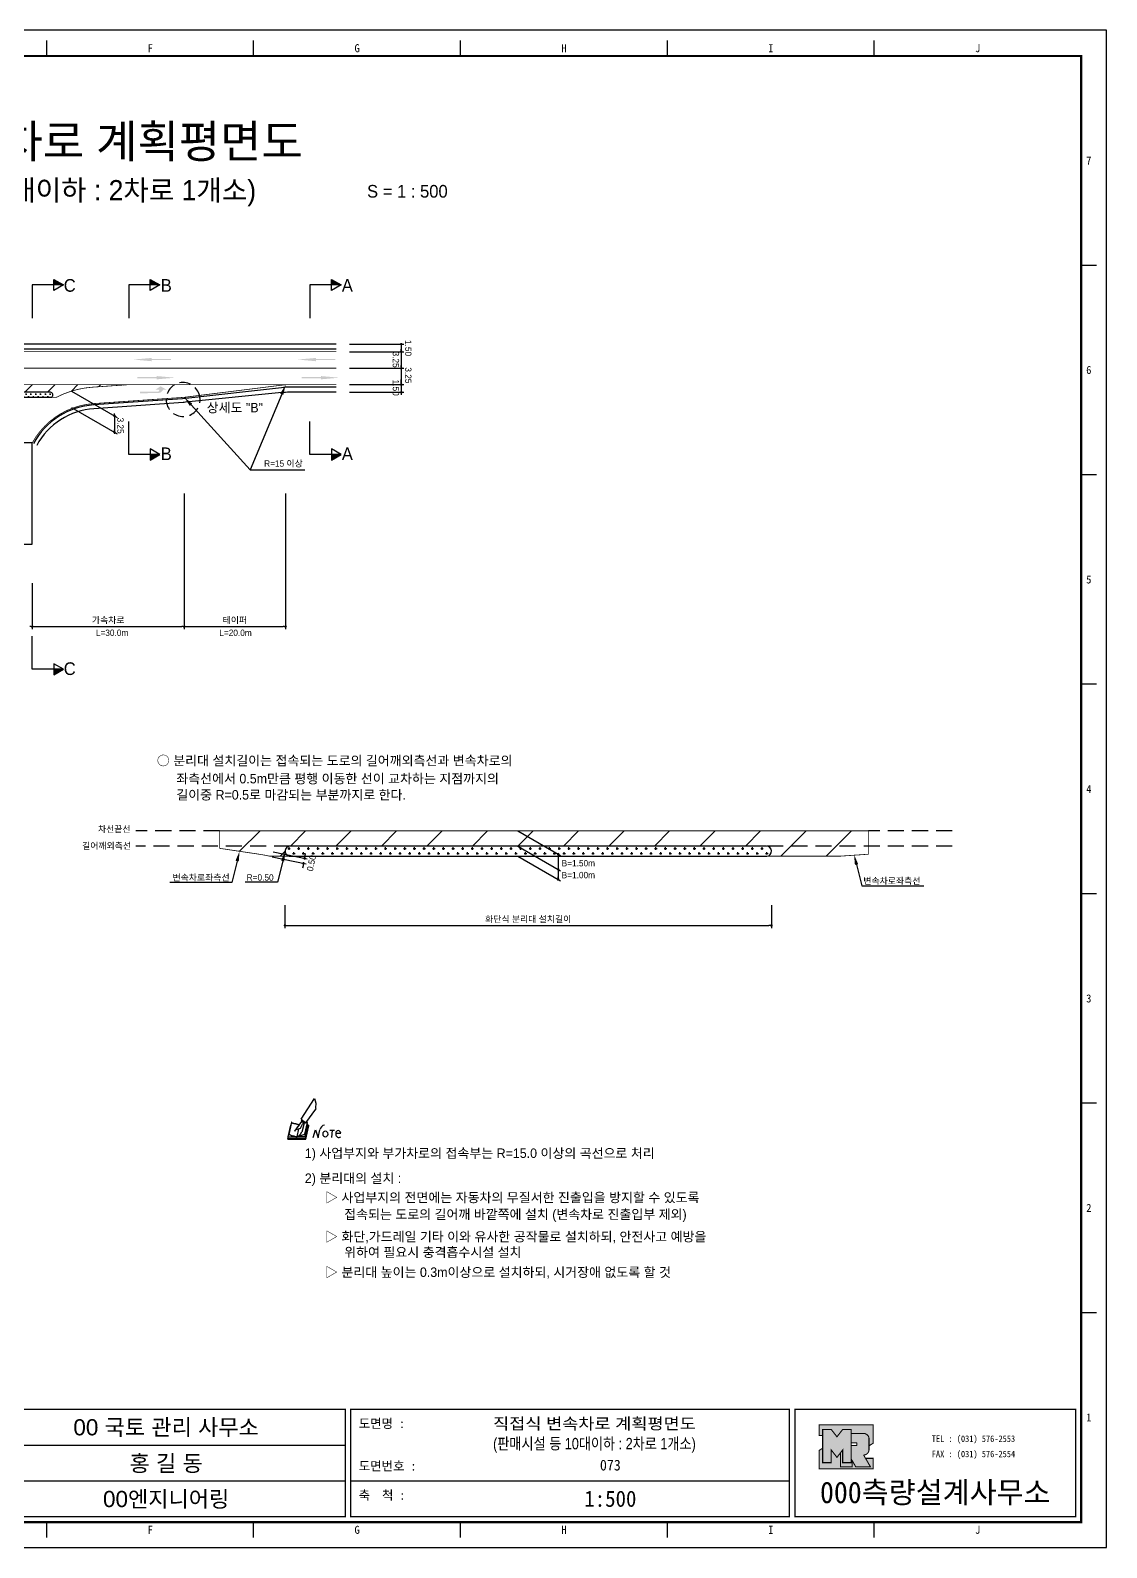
# Model space of a CAD drawing. Header units: millimetres. Extents: x 456 to 879, y -1 to 298.
# Drawn here: x 667 to 879.4, y -1.4 to 297.9 of the extents above; entities that cross this region are included whole.
import ezdxf
from ezdxf.enums import TextEntityAlignment as Align

# ---------------------------------------------------------------- set-up
doc = ezdxf.new("R2010")
doc.units = ezdxf.units.MM
doc.linetypes.add('HIDDEN', pattern=[9.525, 6.35, -3.175])
for name, color, linetype in [('CC-GSTR-0004', 4, 'Continuous'), ('CM-LANE-0030', 30, 'Continuous'), ('CZ-DIMT-0002', 7, 'Continuous'), ('CZ-LIN1-0007', 7, 'Continuous'), ('CZ-LIN2-0003', 3, 'Continuous'), ('CZ-LINE-0001', 7, 'Continuous'), ('CZ-TEXT-BOX0', 7, 'Continuous'), ('TITLE', 7, 'Continuous')]:
    doc.layers.add(name, color=color, linetype=linetype)
doc.styles.add('견고딕', font='arial.ttf')
doc.styles.add('돋움', font='')
doc.styles.add('돋음체', font='')
doc.styles.get('돋움').set_extended_font_data('Dotum')
doc.styles.get('돋음체').set_extended_font_data('DotumChe')

# ---------------------------------------------------------------- blocks, each defined once
blk = doc.blocks.new('note')
for p, q in [((0.85, 3.5), (3.53, 7.57)), ((3.53, 7.57), (3.8, 6.64)), ((3.8, 6.64), (3.69, 5.72)), ((1, 3.1), (0.75, 2.77)), ((0.85, 3.5), (1.8, 2.79)), ((1, 3.4), (0.85, 3.21)), ((0.85, 3.21), (1.52, 2.71)), ((1.8, 2.79), (3.74, 5.46)), ((3.69, 5.72), (3.74, 5.46)), ((-1.24, 2.36), (-1.77, 0)), ((-1.77, 0), (1.77, 0)), ((-1.77, 0), (-1.77, -0.3)), ((-1.53, 0.52), (-1.55, 0.54)), ((-1.01, 2.9), (-1.53, 0.52)), ((-1.48, 0.48), (-1.53, 0.52)), ((-1.43, 0.44), (-1.48, 0.48)), ((-1.38, 0.41), (-1.43, 0.44)), ((-1.33, 0.4), (-1.38, 0.41)), ((-1.27, 0.37), (-1.33, 0.4)), ((-1.22, 0.35), (-1.27, 0.37)), ((-1.13, 2.36), (-1.24, 2.36)), ((-1.17, 0.33), (-1.22, 0.35)), ((-1.12, 0.32), (-1.17, 0.33)), ((-1.02, 0.25), (-1.12, 0.32)), ((-0.97, 0.22), (-1.02, 0.25)), ((-1, 2.9), (-1.01, 2.9)), ((-0.98, 2.85), (-1, 2.9)), ((-0.95, 2.8), (-0.98, 2.85)), ((-0.93, 0.21), (-0.97, 0.22)), ((-0.9, 2.75), (-0.95, 2.8)), ((-0.88, 0.19), (-0.93, 0.21)), ((-0.85, 2.72), (-0.9, 2.75)), ((-0.8, 0.18), (-0.88, 0.19)), ((-0.79, 2.69), (-0.85, 2.72)), ((-0.75, 0.17), (-0.8, 0.18)), ((-0.74, 2.68), (-0.79, 2.69)), ((-0.7, 0.16), (-0.75, 0.17)), ((-0.69, 2.65), (-0.74, 2.68)), ((-0.64, 0.15), (-0.7, 0.16)), ((-0.64, 2.65), (-0.69, 2.65)), ((-0.59, 2.63), (-0.64, 2.65)), ((-0.58, 0.14), (-0.64, 0.15)), ((-0.54, 2.62), (-0.59, 2.63)), ((-0.53, 0.13), (-0.58, 0.14)), ((-0.48, 2.61), (-0.54, 2.62)), ((-0.48, 0.12), (-0.53, 0.13)), ((-0.43, 2.61), (-0.48, 2.61)), ((-0.43, 0.11), (-0.48, 0.12)), ((0.75, 2.77), (-0.46, 1.16)), ((0.37, 2.24), (-0.46, 1.16)), ((-0.46, 1.16), (-0.08, 1.47)), ((-0.38, 2.59), (-0.43, 2.61)), ((-0.38, 0.08), (-0.43, 0.11)), ((-0.33, 2.59), (-0.38, 2.59)), ((-0.29, 0.06), (-0.38, 0.08)), ((-0.27, 2.58), (-0.33, 2.59)), ((-0.23, 0.05), (-0.29, 0.06)), ((-0.22, 2.57), (-0.27, 2.58)), ((-0.16, 0.04), (-0.23, 0.05)), ((-0.17, 2.56), (-0.22, 2.57)), ((-0.12, 2.55), (-0.17, 2.56)), ((-0.11, 0.03), (-0.16, 0.04)), ((-0.07, 2.53), (-0.12, 2.55)), ((-0.04, 0.02), (-0.11, 0.03)), ((-0.08, 1.47), (0.72, 1.75)), ((-0.01, 2.51), (-0.07, 2.53)), ((-0.05, -0.3), (-0.05, 0)), ((0, 0), (-0.04, 0.02)), ((0.04, 2.5), (-0.01, 2.51)), ((0.37, 1.63), (0, 0)), ((0, 0), (1.6, 0.53)), ((0, 0), (1.65, 0.18)), ((0, 0.01), (0.06, 0.04)), ((0, -0.3), (0, 0)), ((0.09, 2.48), (0.04, 2.5)), ((0.05, -0.3), (0.05, 0)), ((0.06, 0.04), (0.11, 0.07)), ((0.14, 2.48), (0.09, 2.48)), ((0.11, 0.07), (0.16, 0.09)), ((0.2, 2.47), (0.14, 2.48)), ((0.16, 0.09), (0.21, 0.12)), ((0.26, 2.43), (0.18, 2.46)), ((0.21, 0.12), (0.27, 0.14)), ((0.34, 2.4), (0.26, 2.43)), ((0.27, 0.14), (0.36, 0.19)), ((0.45, 2.37), (0.34, 2.4)), ((0.36, 0.19), (0.41, 0.22)), ((0.41, 0.22), (0.46, 0.27)), ((0.46, 0.27), (0.51, 0.3)), ((0.51, 0.3), (0.56, 0.34)), ((0.56, 0.34), (0.6, 0.4)), ((0.6, 0.4), (0.64, 0.45)), ((0.64, 0.45), (0.67, 0.51)), ((0.67, 0.51), (0.74, 0.58)), ((0.72, 1.75), (1.16, 2.53)), ((0.74, 0.58), (0.79, 0.63)), ((0.79, 0.63), (0.83, 0.68)), ((0.83, 0.68), (0.86, 0.73)), ((0.86, 0.73), (0.89, 0.79)), ((0.89, 0.84), (0.92, 0.89)), ((0.89, 0.79), (0.89, 0.84)), ((0.92, 0.89), (0.96, 0.95)), ((0.96, 0.95), (1.01, 0.97)), ((1.47, 2.74), (1.01, 0.97)), ((1.16, 2.53), (1.37, 2.82)), ((2.13, 2.84), (1.44, 2.63)), ((1.52, 2.71), (1.66, 2.9)), ((1.6, 0.53), (2.13, 2.84)), ((1.65, 0.18), (2.19, 2.48)), ((1.77, 0), (2.3, 2.36)), ((1.77, -0.3), (2.3, 2.07)), ((1.77, -0.38), (2.3, 1.99)), ((1.77, -0.44), (2.3, 1.93)), ((1.77, 0), (1.77, -0.3)), ((2.19, 2.48), (2.04, 2.47)), ((2.3, 2.36), (2.16, 2.36)), ((2.3, 2.36), (2.3, 2.07)), ((3.21, -0.08), (3.68, 1.4)), ((3.68, 1.4), (4.26, -0.14)), ((4.26, -0.14), (4.56, 1.44)), ((6.55, 1.34), (7.46, 1.34)), ((7.01, 1.34), (6.87, -0.11)), ((7.71, 0.77), (7.71, 0.55)), ((7.71, 0.77), (8.67, 0.77)), ((-1.77, -0.3), (1.77, -0.3)), ((-1.77, -0.43), (-1.77, -0.3)), ((-1.77, -0.37), (1.77, -0.37)), ((-1.77, -0.43), (1.77, -0.43))]:
    blk.add_line(p, q)
for centre, major_axis, start_param, end_param in [((0.4, 2.31), (0.0702, 0.0702), 3.283946, 6.425539), ((5.68, 1.23), (-0.806, 0.806), -0.591174, 0.597824), ((5.66, 0.58), (-0.378, 0.378), 3.926991, 10.210176), ((8.3, 0.49), (0.422, 0.422), 2.265602, 4.634911), ((8.19, 0.77), (-0.342, 0.342), 3.926991, 7.068583)]:
    blk.add_ellipse(centre, major_axis=major_axis, ratio=1, start_param=start_param, end_param=end_param)
blk = doc.blocks.new('_Dot')
at = {"color": 0, "linetype": 'ByBlock', "lineweight": -2}
blk.add_line((-0.5, 0), (-1, 0), dxfattribs=at)
at = {"color": 0, "linetype": 'ByBlock', "const_width": 0.5}
blk.add_lwpolyline([(-0.25, 0, 1), (0.25, 0, 1)], format="xyb", close=True, dxfattribs=at)

msp = doc.modelspace()

# ---------------------------------------------------------------- hatches: boundary and pattern name
at = {"layer": 'CM-LANE-0030'}
h = msp.add_hatch(dxfattribs=at)
h.set_pattern_fill('ANSI31', color=256, style=0)
h.set_pattern_definition([(45, (534.6453, -335.8387), (-2.245064, 2.245064), [])])
h.paths.add_polyline_path([(671, 226.53, -0.768606), (671.25, 225.59, 0.001764), (671.13, 225.53), (672.17, 225.53, -0.102655), (679.31, 227.53), (686.47, 228.03), (627.49, 228.03, -0.092011), (633.66, 225.53), (634.56, 225.53, 0.002052), (634.43, 225.61, -0.737198), (634.72, 226.53)])
at = {"layer": 'CZ-LIN1-0007'}
for points in [[(691.01, 233.3), (691.01, 233.08), (694.83, 233.08), (694.83, 232.87), (691.01, 232.87), (691.01, 232.65), (687.36, 232.98)], [(723.41, 233.3), (723.41, 233.08), (727.23, 233.08), (727.23, 232.87), (723.41, 232.87), (723.41, 232.65), (719.76, 232.98)], [(691.99, 229.72), (691.99, 229.51), (688.17, 229.51), (688.17, 229.29), (691.99, 229.29), (691.99, 229.08), (695.64, 229.4)], [(692.24, 226.36, 0.267976), (693.27, 227.05), (693.9, 227.05), (692.73, 227.71), (691.78, 227.06), (692.48, 227.05, -0.504994), (692.17, 226.64), (688.7, 226.62), (688.7, 226.34)], [(724.39, 229.72), (724.39, 229.51), (720.56, 229.51), (720.56, 229.29), (724.39, 229.29), (724.39, 229.08), (728.04, 229.4)]]:
    msp.add_hatch(color=256, dxfattribs=at).paths.add_polyline_path(points)
at = {"layer": 'CZ-LIN2-0003'}
h = msp.add_hatch(dxfattribs=at)
h.set_pattern_fill('CROSS', color=256, scale=0.075, style=0)
h.set_pattern_definition([(0, (534.64526, -335.83874), (0.47625, 0.47625), [0.238125, -0.714375]), (90, (534.7643, -335.9578), (-0.47625, 0.47625), [0.238125, -0.714375])])
h.paths.add_polyline_path([(634.72, 226.53, 0.737198), (634.43, 225.61, -0.002052), (634.56, 225.53), (671.13, 225.53, -0.001764), (671.25, 225.59, 0.768606), (671, 226.53)])
h = msp.add_hatch(dxfattribs=at)
h.set_pattern_fill('CROSS', color=256, scale=0.15, style=0)
h.set_pattern_definition([(0, (385.4279, -321.6531), (0.9525, 0.9525), [0.47625, -1.42875]), (90, (385.666, -321.8912), (-0.9525, 0.9525), [0.47625, -1.42875])])
h.paths.add_polyline_path([(718.33, 136.99, 0.857281), (718.03, 135.04, -0.001024), (718.18, 134.99), (812.3, 134.99, 1), (812.3, 136.99)])
at = {"layer": 'CZ-LINE-0001'}
for points in [[(671.65, 248.79), (671.65, 247.7), (673.56, 247.7)], [(690.71, 248.79), (690.71, 247.7), (692.61, 247.7)], [(726.45, 248.79), (726.45, 247.7), (728.35, 247.7)], [(692.61, 214.25), (690.71, 214.25), (690.71, 213.16)], [(728.35, 214.25), (726.45, 214.25), (726.45, 213.16)], [(673.56, 171.86), (671.65, 171.86), (671.65, 170.76)]]:
    msp.add_hatch(color=256, dxfattribs=at).paths.add_polyline_path(points)
at = {"layer": 'TITLE', "ltscale": 150}
h = msp.add_hatch(color=8, dxfattribs=at)
edge = h.paths.add_edge_path()
edge.add_line((833.36, 22.79), (822.69, 22.79))
edge.add_line((822.69, 22.79), (822.69, 20.71))
edge.add_line((822.69, 20.71), (823.4, 20.71))
edge.add_line((823.4, 20.71), (823.4, 21.88))
edge.add_line((823.4, 21.88), (825.09, 21.88))
edge.add_line((825.09, 21.88), (826.22, 20.43))
edge.add_line((826.22, 20.43), (827.35, 21.88))
edge.add_line((827.35, 21.88), (829.04, 21.88))
edge.add_line((829.04, 21.88), (829.04, 21.09))
edge.add_line((829.04, 21.09), (831.48, 21.09))
edge.add_arc((831.48, 20.02), 1.07, 0, 90, ccw=False)
edge.add_line((832.55, 20.02), (832.55, 18.65))
edge.add_line((832.55, 18.65), (833.36, 19.16))
edge.add_line((833.36, 19.16), (833.36, 22.79))
h.paths.add_polyline_path([(826.91, 17.27), (826.22, 16.38), (825.09, 17.84), (825.09, 15.33), (823.4, 15.33), (823.4, 18.17), (822.69, 17.73), (822.69, 14.1), (833.36, 14.1), (833.36, 16.18), (831.86, 16.18), (832.82, 14.53), (829.92, 14.53), (829.22, 15.74), (829.22, 14.53), (826.91, 14.53)])
msp.add_hatch(color=5, dxfattribs=at).paths.add_polyline_path([(829.04, 21.88), (827.35, 21.88), (826.22, 20.43), (825.09, 21.88), (823.4, 21.88), (823.4, 15.33), (825.09, 15.33), (825.09, 17.84), (826.22, 16.38), (827.35, 17.84), (827.35, 15.33), (829.04, 15.33)])
h = msp.add_hatch(color=161, dxfattribs=at)
edge = h.paths.add_edge_path()
edge.add_arc((831.48, 20.02), 1.07, 360, 450)
edge.add_line((831.48, 21.09), (829.04, 21.09))
edge.add_line((829.04, 21.09), (829.04, 19.23))
edge.add_line((829.04, 19.23), (830.04, 19.23))
edge.add_arc((830.04, 19.12), 0.113, 0, 90, ccw=False)
edge.add_line((830.15, 19.12), (830.15, 18.81))
edge.add_arc((830.04, 18.81), 0.113, 270, 360, ccw=False)
edge.add_line((830.04, 18.7), (829.04, 18.7))
edge.add_line((829.04, 18.7), (829.04, 15.33))
edge.add_line((829.04, 15.33), (827.35, 15.33))
edge.add_line((827.35, 15.33), (827.35, 17.84))
edge.add_line((827.35, 17.84), (826.91, 17.27))
edge.add_line((826.91, 17.27), (826.91, 14.53))
edge.add_line((826.91, 14.53), (829.22, 14.53))
edge.add_line((829.22, 14.53), (829.22, 15.74))
edge.add_line((829.22, 15.74), (829.92, 14.53))
edge.add_line((829.92, 14.53), (832.82, 14.53))
edge.add_line((832.82, 14.53), (831.48, 16.84))
edge.add_arc((831.48, 17.91), 1.07, 270, 360)
edge.add_line((832.55, 17.91), (832.55, 20.02))

# ---------------------------------------------------------------- linework, layer by layer
at = {"color": 0, "linetype": 'ByBlock', "lineweight": -2}
for p, q in [((740.24, 235.78), (740.24, 235.53)), ((740.24, 234.78), (740.24, 235.03)), ((740.24, 234.28), (740.24, 234.03)), ((740.24, 231.53), (740.24, 231.78)), ((740.24, 231.03), (740.24, 230.78)), ((740.24, 228.28), (740.24, 228.53)), ((740.24, 228.28), (740.24, 228.53)), ((740.24, 226.28), (740.24, 226.03)), ((740.24, 226.28), (740.24, 226.03)), ((683.66, 222.1), (683.66, 222.35)), ((683.66, 221.6), (683.66, 221.35)), ((683.66, 218.85), (683.66, 219.1)), ((721.22, 134.8), (721.27, 135.04)), ((771.19, 135.16), (771.19, 134.91)), ((720.9, 133.33), (720.85, 133.09)), ((771.19, 132.16), (771.19, 131.91)), ((771.19, 130.66), (771.19, 130.91))]:
    msp.add_line(p, q, dxfattribs=at)
at = {"color": 0, "linetype": 'ByBlock', "const_width": 0.25}
for points in [[(740.24, 235.9, 1), (740.24, 236.15, 1)], [(740.24, 234.65, 1), (740.24, 234.4, 1)], [(740.24, 234.4, 1), (740.24, 234.65, 1)], [(740.24, 231.4, 1), (740.24, 231.15, 1)], [(740.24, 231.15, 1), (740.24, 231.4, 1)], [(740.24, 228.15, 1), (740.24, 227.9, 1)], [(740.24, 228.15, 1), (740.24, 227.9, 1)], [(740.24, 226.4, 1), (740.24, 226.65, 1)], [(740.24, 226.4, 1), (740.24, 226.65, 1)], [(683.66, 221.98, 1), (683.66, 221.73, 1)], [(683.66, 221.73, 1), (683.66, 221.98, 1)], [(683.66, 218.72, 1), (683.66, 218.47, 1)], [(721.19, 134.68, 1), (721.14, 134.43, 1)], [(771.19, 135.28, 1), (771.19, 135.53, 1)], [(720.93, 133.45, 1), (720.98, 133.7, 1)], [(771.19, 132.28, 1), (771.19, 132.53, 1)], [(771.19, 130.53, 1), (771.19, 130.28, 1)]]:
    msp.add_lwpolyline(points, format="xyb", close=True, dxfattribs=at)
at = {"layer": 'CC-GSTR-0004'}
for points in [[(727.41, 236.03), (602.41, 236.03)], [(727.41, 235.03), (602.41, 235.03)]]:
    msp.add_lwpolyline(points, dxfattribs=at)
for points in [[(727.41, 227.53), (718.26, 227.53, 0.028022), (716.58, 227.43), (716.58, 227.43), (697.73, 225.31), (697.73, 225.31, -0.010735), (697.09, 225.25), (697.09, 225.25), (679.55, 224.04, 0.255576), (667.63, 216.41)], [(727.41, 226.53), (718.16, 226.53, 0.024952), (716.67, 226.45), (697.64, 224.55, -0.007667), (697.18, 224.51), (679.6, 223.29, 0.255576), (668.29, 216.05)]]:
    msp.add_lwpolyline(points, format="xyb", dxfattribs=at)
at = {"layer": 'CM-LANE-0030'}
for p, q in [((708.33, 135.95), (712.37, 139.99)), ((718.35, 136.99), (721.35, 139.99)), ((727.33, 136.99), (730.33, 139.99)), ((736.31, 136.99), (739.31, 139.99)), ((745.29, 136.99), (748.29, 139.99)), ((754.27, 136.99), (757.27, 139.99)), ((763.25, 136.99), (766.25, 139.99)), ((772.23, 136.99), (775.23, 139.99)), ((781.21, 136.99), (784.21, 139.99)), ((790.19, 136.99), (793.19, 139.99)), ((799.17, 136.99), (802.17, 139.99)), ((808.15, 136.99), (811.15, 139.99)), ((815.13, 134.99), (820.13, 139.99)), ((824.11, 134.99), (829.11, 139.99)), ((716.35, 134.99), (717.33, 135.98))]:
    msp.add_line(p, q, dxfattribs=at)
at = {"layer": 'CM-LANE-0030', "const_width": 0.15}
msp.add_lwpolyline([(727.41, 231.28), (602.41, 231.28)], dxfattribs=at)
for points in [[(627.49, 228.03), (686.47, 228.03), (679.31, 227.53, 0.102655), (672.17, 225.53), (633.66, 225.53, 0.092011)], [(832.43, 139.99), (832.43, 135.38), (826.81, 134.99), (714.3, 134.99, 0.015132), (712.12, 135.39), (704.4, 136.54), (704.4, 139.99)]]:
    msp.add_lwpolyline(points, format="xyb", close=True, dxfattribs=at)
at = {"layer": 'CZ-LIN1-0007', "const_width": 0.15}
msp.add_lwpolyline([(727.41, 234.53), (602.41, 234.53)], dxfattribs=at)
msp.add_lwpolyline([(727.41, 228.03), (718.35, 228.03, 0.031099), (716.49, 227.91), (716.49, 227.91), (697.83, 225.58), (697.83, 225.58, -0.01381), (697, 225.5), (679.54, 224.29), (679.54, 224.29, 0.255576), (667.41, 216.53)], format="xyb", dxfattribs=at)
at = {"layer": 'CZ-LIN1-0007', "linetype": 'HIDDEN', "const_width": 0.15}
msp.add_lwpolyline([(686.47, 228.03), (718.35, 228.03)], dxfattribs=at)
at = {"layer": 'CZ-LIN1-0007'}
msp.add_lwpolyline([(697.41, 225.53), (697.41, 225.53)], close=True, dxfattribs=at)
at = {"layer": 'CZ-LIN2-0003'}
for points in [[(634.72, 226.53, 0.737198), (634.43, 225.61, -0.002052), (634.56, 225.53), (671.13, 225.53, -0.001764), (671.25, 225.59, 0.768606), (671, 226.53)], [(812.3, 136.99), (718.33, 136.99, 0.857281), (718.03, 135.04, -0.001024), (718.18, 134.99), (812.34, 134.99), (812.37, 134.99, 0.966023)]]:
    msp.add_lwpolyline(points, format="xyb", close=True, dxfattribs=at)
msp.add_lwpolyline([(667.41, 216.53), (637.41, 216.53), (637.41, 196.53), (667.41, 196.53)], close=True, dxfattribs=at)
at = {"layer": 'CZ-LINE-0001'}
for p, q in [((671.65, 246.6), (671.65, 248.79)), ((671.65, 248.79), (673.56, 247.7)), ((690.71, 246.6), (690.71, 248.79)), ((690.71, 248.79), (692.61, 247.7)), ((726.45, 246.6), (726.45, 248.79)), ((726.45, 248.79), (728.35, 247.7)), ((673.56, 247.7), (667.41, 247.7)), ((667.41, 247.7), (667.41, 241.15)), ((673.56, 247.7), (671.65, 246.6)), ((692.61, 247.7), (686.47, 247.7)), ((686.47, 247.7), (686.47, 241.15)), ((692.61, 247.7), (690.71, 246.6)), ((728.35, 247.7), (722.2, 247.7)), ((722.2, 247.7), (722.2, 241.15)), ((728.35, 247.7), (726.45, 246.6)), ((730.01, 236.03), (740.74, 236.03)), ((730.01, 234.53), (740.74, 234.53)), ((730.01, 234.53), (740.74, 234.53)), ((740.24, 235.53), (740.24, 226.53)), ((730.01, 231.28), (740.74, 231.28)), ((730.01, 231.28), (740.74, 231.28)), ((730.01, 228.03), (740.74, 228.03)), ((730.01, 228.03), (740.74, 228.03)), ((740.24, 228.53), (740.24, 229.03)), ((675.17, 226.76), (684.16, 221.56)), ((730.01, 226.53), (740.74, 226.53)), ((730.01, 226.53), (740.74, 226.53)), ((675.16, 223.5), (684.16, 218.31)), ((683.66, 221.35), (683.66, 218.35)), ((686.47, 214.25), (686.47, 220.79)), ((722.2, 214.25), (722.2, 220.79)), ((692.61, 214.25), (686.47, 214.25)), ((692.61, 214.25), (690.71, 215.35)), ((690.71, 215.35), (690.71, 213.16)), ((690.71, 213.16), (692.61, 214.25)), ((728.35, 214.25), (722.2, 214.25)), ((728.35, 214.25), (726.45, 215.35)), ((726.45, 215.35), (726.45, 213.16)), ((726.45, 213.16), (728.35, 214.25)), ((710.4, 211.22), (721.18, 211.22)), ((697.41, 206.58), (697.41, 179.8)), ((697.41, 206.58), (697.41, 179.8)), ((717.41, 206.58), (717.41, 179.8)), ((667.41, 188.85), (667.41, 179.8)), ((667.41, 188.85), (667.41, 179.8)), ((667.91, 180.3), (696.91, 180.3)), ((697.91, 180.3), (716.91, 180.3)), ((667.41, 171.86), (667.41, 178.4)), ((673.56, 171.86), (667.41, 171.86)), ((673.56, 171.86), (671.65, 172.96)), ((671.65, 172.96), (671.65, 170.76)), ((671.65, 170.76), (673.56, 171.86)), ((763.25, 139.99), (771.69, 135.12)), ((714.78, 134.89), (721.45, 133.47)), ((714.99, 135.87), (721.65, 134.45)), ((721.27, 135.04), (721.37, 135.53)), ((763.25, 136.99), (771.69, 132.12)), ((763.25, 134.99), (771.69, 130.12)), ((771.19, 135.41), (771.19, 130.41)), ((720.85, 133.09), (720.75, 132.6)), ((717.28, 125.35), (717.28, 120.82)), ((813.3, 125.35), (813.3, 120.82)), ((717.78, 121.32), (812.8, 121.32))]:
    msp.add_line(p, q, dxfattribs=at)
at = {"layer": 'CZ-LINE-0001', "linetype": 'HIDDEN', "ltscale": 0.35}
msp.add_line((700.52, 225.5), (700.52, 225.5), dxfattribs=at)
at = {"layer": 'CZ-LINE-0001', "linetype": 'HIDDEN', "ltscale": 0.5}
for p, q in [((704.4, 139.99), (687.88, 139.99)), ((848.96, 139.99), (832.43, 139.99)), ((718.33, 136.99), (687.88, 136.99)), ((848.96, 136.99), (812.3, 136.99))]:
    msp.add_line(p, q, dxfattribs=at)
at = {"layer": 'CZ-LINE-0001'}
for points in [[(716.64, 226.13), (710.4, 211.22)], [(698.76, 224.05), (710.4, 211.22)], [(707.84, 134.01), (706.79, 129.83), (694.56, 129.83)], [(716.85, 134.04), (715.8, 129.86), (709.45, 129.86)]]:
    msp.add_lwpolyline(points, dxfattribs=at)
at = {"layer": 'CZ-LINE-0001', "extrusion": (0, 0, -1)}
msp.add_lwpolyline([(-830.09, 133.35), (-831.14, 129.17), (-843.37, 129.17)], dxfattribs=at)
at = {"layer": 'CZ-LINE-0001', "linetype": 'HIDDEN', "ltscale": 0.35}
msp.add_arc((697.19, 225.1), 3.35, 6.7667, 6.749, dxfattribs=at)
at = {"layer": 'CZ-LINE-0001'}
for points in [[(716.34, 226.26), (717.42, 227.98), (716.95, 226)], [(698.51, 223.83), (697.41, 225.53), (699, 224.27)], [(707.52, 134.1), (708.33, 135.95), (708.17, 133.93)], [(716.52, 134.12), (717.33, 135.98), (717.17, 133.96)]]:
    msp.add_solid(points, dxfattribs=at)
at = {"layer": 'CZ-LINE-0001', "extrusion": (0, 0, -1)}
msp.add_solid([(-830.41, 133.43), (-829.6, 135.29), (-829.76, 133.27)], dxfattribs=at)
at = {"layer": 'TITLE', "color": 7, "linetype": 'Continuous'}
for p, q in [((670.29, 292.9), (670.29, 295.92)), ((711.11, 292.9), (711.11, 295.92)), ((751.94, 292.9), (751.94, 295.92)), ((792.76, 292.9), (792.76, 295.92)), ((833.58, 292.9), (833.58, 295.92)), ((877.43, 251.57), (874.41, 251.57)), ((877.43, 210.24), (874.41, 210.24)), ((877.43, 168.91), (874.41, 168.91)), ((877.43, 127.58), (874.41, 127.58)), ((877.43, 86.25), (874.41, 86.25)), ((877.43, 44.92), (874.41, 44.92)), ((670.29, 0.57), (670.29, 3.59)), ((711.11, 0.57), (711.11, 3.59)), ((751.94, 0.57), (751.94, 3.59)), ((792.76, 0.57), (792.76, 3.59)), ((833.58, 0.57), (833.58, 3.59))]:
    msp.add_line(p, q, dxfattribs=at)
at = {"layer": 'TITLE', "ltscale": 150}
for p, q in [((642.57, 18.8), (729.18, 18.8)), ((642.57, 11.73), (729.18, 11.73)), ((730.24, 11.73), (816.85, 11.73))]:
    msp.add_line(p, q, dxfattribs=at)
at = {"layer": 'TITLE'}
msp.add_line((874.52, 3.59), (465.66, 3.59), dxfattribs=at)
msp.add_lwpolyline([(456.08, -1.44), (879.44, -1.44), (879.44, 297.94), (456.08, 297.94)], close=True, dxfattribs=at)
at = {"layer": 'TITLE', "linetype": 'Continuous', "const_width": 0.403}
msp.add_lwpolyline([(466.16, 3.59), (466.16, 292.9), (874.41, 292.9), (874.41, 3.59)], close=True, dxfattribs=at)
at = {"layer": 'TITLE', "ltscale": 150}
for points, const_width in [([(729.18, 4.65), (642.57, 4.65), (642.57, 25.88), (729.18, 25.88)], 0.265), ([(730.24, 25.88), (816.85, 25.88), (816.85, 4.65), (730.24, 4.65)], 0.265), ([(873.35, 25.88), (873.35, 4.65), (817.91, 4.65), (817.91, 25.88), (873.35, 25.88)], 0.265), ([(829.04, 21.88), (827.35, 21.88), (826.22, 20.43), (825.09, 21.88), (823.4, 21.88), (823.4, 15.33), (825.09, 15.33), (825.09, 17.84), (826.22, 16.38), (827.35, 17.84), (827.35, 15.33), (829.04, 15.33)], 0.212), ([(826.91, 17.27), (826.22, 16.38), (825.09, 17.84), (825.09, 15.33), (823.4, 15.33), (823.4, 18.17), (822.69, 17.73), (822.69, 14.1), (833.36, 14.1), (833.36, 16.18), (831.86, 16.18), (832.82, 14.53), (829.92, 14.53), (829.22, 15.74), (829.22, 14.53), (826.91, 14.53)], 0.212)]:
    msp.add_lwpolyline(points, close=True, dxfattribs=dict(at, const_width=const_width))
at = {"layer": 'TITLE', "ltscale": 150, "const_width": 0.212}
for points in [[(833.36, 22.79), (822.69, 22.79), (822.69, 20.71), (823.4, 20.71), (823.4, 21.88), (825.09, 21.88), (826.22, 20.43), (827.35, 21.88), (829.04, 21.88), (829.04, 21.09), (831.48, 21.09, -0.414214), (832.55, 20.02), (832.55, 18.65), (833.36, 19.16)], [(832.55, 20.02, 0.414214), (831.48, 21.09), (829.04, 21.09), (829.04, 19.23), (830.04, 19.23, -0.414214), (830.15, 19.12), (830.15, 18.81, -0.414214), (830.04, 18.7), (829.04, 18.7), (829.04, 15.33), (827.35, 15.33), (827.35, 17.84), (826.91, 17.27), (826.91, 14.53), (829.22, 14.53), (829.22, 15.74), (829.92, 14.53), (832.82, 14.53), (831.48, 16.84, 0.414214), (832.55, 17.91)]]:
    msp.add_lwpolyline(points, format="xyb", close=True, dxfattribs=at)

# ---------------------------------------------------------------- block references
at = {"layer": 'CZ-LINE-0001', "xscale": 0.5, "yscale": 0.5, "zscale": 0.5}
for p in [(667.41, 180.3), (697.41, 180.3), (717.41, 180.3), (813.3, 121.32)]:
    msp.add_blockref('_Dot', p, dxfattribs=at)
at = {"layer": 'CZ-LINE-0001', "xscale": 0.5, "yscale": 0.5, "zscale": 0.5, "rotation": 180}
for p in [(667.41, 180.3), (697.41, 180.3), (717.28, 121.32)]:
    msp.add_blockref('_Dot', p, dxfattribs=at)
at = {"layer": 'CZ-TEXT-BOX0'}
msp.add_blockref('note', (719.61, 79.59), dxfattribs=at)

# ---------------------------------------------------------------- texts
at = {"layer": 'CZ-DIMT-0002', "style": '돋움'}
for s, height, p in [('C', 2.5, (674.81, 247.61)), ('B', 2.5, (693.86, 247.61)), ('A', 2.5, (729.6, 247.61)), ('상세도 "B"', 1.875, (707.4, 223.5)), ('B', 2.5, (693.86, 214.39)), ('A', 2.5, (729.6, 214.39)), ('R=15 이상', 1.25, (716.99, 212.47)), ('L=30.0m', 1.25, (683.17, 179.08)), ('L=20.0m', 1.25, (707.53, 179.08)), ('C', 2.5, (674.81, 171.99)), ('차선끝선', 1.25, (683.6, 140.33))]:
    msp.add_text(s, height=height, dxfattribs=at).set_placement(p, align=Align.MIDDLE_CENTER)
for s, p in [('1.50', (741, 236.84)), ('3.25', (738.56, 234.56)), ('3.25', (741, 231.45)), ('1.50', (738.56, 229.01))]:
    msp.add_text(s, height=1.25, rotation=270, dxfattribs=at).set_placement(p)
for s, p in [('○ 분리대 설치길이는 접속되는 도로의 길어깨외측선과 변속차로의', (692, 153.85)), ('좌측선에서 0.5m만큼 평행 이동한 선이 교차하는 지점까지의', (695.85, 150.29)), ('길이중 R=0.5로 마감되는 부분까지로 한다.', (695.85, 147.1)), ('1) 사업부지와 부가차로의 접속부는 R=15.0 이상의 곡선으로 처리', (721.21, 76.39)), ('2) 분리대의 설치 :', (721.21, 71.45)), ('▷ 사업부지의 전면에는 자동차의 무질서한 진출입을 방지할 수 있도록', (725.2, 67.65)), ('접속되는 도로의 길어깨 바깥쪽에 설치 (변속차로 진출입부 제외)', (728.98, 64.33)), ('▷ 화단,가드레일 기타 이와 유사한 공작물로 설치하되, 안전사고 예방을', (725.2, 59.92)), ('위하여 필요시 충격흡수시설 설치', (728.98, 56.86)), ('▷ 분리대 높이는 0.3m이상으로 설치하되, 시거장애 없도록 할 것', (725.2, 52.91))]:
    msp.add_text(s, height=1.875, dxfattribs=at).set_placement(p, align=Align.MIDDLE_LEFT)
for s, p in [('길어깨외측선', (677.25, 136.42)), ('B=1.50m', (771.89, 132.98)), ('B=1.00m', (771.89, 130.64)), ('변속차로좌측선', (695.1, 130.15)), ('R=0.50', (709.73, 130.17)), ('변속차로좌측선', (831.42, 129.48))]:
    msp.add_text(s, height=1.25, dxfattribs=at).set_placement(p)
at = {"layer": 'CZ-DIMT-0002', "char_height": 1.25, "attachment_point": 5, "style": '돋움'}
for s, insert, rotation in [('3.25', (684.82, 219.95), 270), ('\\A1;0.50', (722.51, 133.62), 78.0015)]:
    msp.add_mtext(s, dxfattribs=dict(at, insert=insert, rotation=rotation))
at = {"layer": 'CZ-LINE-0001', "char_height": 1.25, "attachment_point": 5, "style": '돋움'}
for s, insert in [('\\A1;가속차로', (682.41, 181.5)), ('\\A1;테이퍼', (707.41, 181.5)), ('\\A1;화단식 분리대 설치길이', (765.29, 122.51))]:
    msp.add_mtext(s, dxfattribs=dict(at, insert=insert))
at = {"layer": 'TITLE', "color": 3, "linetype": 'Continuous', "style": '돋음체'}
for s, p in [('F', (690.7, 294.41)), ('G', (731.52, 294.41)), ('H', (772.35, 294.41)), ('I', (813.17, 294.41)), ('J', (854, 294.41)), ('7', (875.92, 272.24)), ('6', (875.92, 230.91)), ('5', (875.92, 189.58)), ('4', (875.92, 148.25)), ('3', (875.92, 106.92)), ('2', (875.92, 65.59)), ('1', (875.92, 24.26)), ('F', (690.7, 2.08)), ('G', (731.52, 2.08)), ('H', (772.35, 2.08)), ('I', (813.17, 2.08)), ('J', (854, 2.08))]:
    msp.add_text(s, height=1.59, dxfattribs=at).set_placement(p, align=Align.MIDDLE)
at = {"layer": 'TITLE', "style": '돋움'}
for s, height, p in [('직접식 변속차로 계획평면도', 6.5, (669.5, 276.02)), ('(판매시설 등 10대이하 : 2차로 1개소)', 4, (669.55, 266.39))]:
    msp.add_text(s, height=height, dxfattribs=at).set_placement(p, align=Align.MIDDLE_CENTER)
msp.add_text('S = 1 : 500', height=2.5, dxfattribs=at).set_placement((733.49, 266.18), align=Align.MIDDLE_LEFT)
at = {"layer": 'TITLE', "color": 7, "linetype": 'Continuous', "style": '견고딕'}
for s, height, p in [('00 국토 관리 사무소', 3.1832, (693.83, 22.34)), ('홍 길 동', 3.183, (693.83, 15.27)), ('00엔지니어링', 3.183, (693.83, 8.19))]:
    msp.add_text(s, height=height, dxfattribs=at).set_placement(p, align=Align.MIDDLE)
at = {"layer": 'TITLE', "style": '돋음체'}
for s, p in [('도면명 :', (731.83, 22.16)), ('도면번호 :', (731.83, 13.77)), ('축  척 :', (731.83, 8.01))]:
    msp.add_text(s, height=1.804, dxfattribs=at).set_placement(p)
at = {"layer": 'TITLE', "style": '돋움'}
for s, width, p, p2 in [('직접식 변속차로 계획평면도', 1.010039, (758.36, 21.91), (798.36, 21.91)), ('(판매시설 등 10대이하 : 2차로 1개소)', 0.748613, (758.36, 17.96), (798.36, 17.96))]:
    msp.add_text(s, height=2.25, dxfattribs=dict(at, width=width)).set_placement(p, p2, align=Align.FIT)
at = {"layer": 'TITLE', "color": 180, "style": '돋음체'}
for s, p in [('TEL : (031) 576-2553', (844.93, 19.43)), ('FAX : (031) 576-2554', (844.93, 16.41))]:
    msp.add_text(s, height=1.2733, dxfattribs=at).set_placement(p)
at = {"layer": 'TITLE', "linetype": 'Continuous', "style": '돋음체'}
for s, height, p in [('073', 2.122, (781.5, 14.83)), ('1:500', 3.183, (781.5, 8.19))]:
    msp.add_text(s, height=height, dxfattribs=at).set_placement(p, align=Align.MIDDLE)
at = {"layer": 'TITLE', "color": 180, "style": '돋음체'}
msp.add_text('000측량설계사무소', height=4.244, dxfattribs=at).set_placement((845.63, 7.34), align=Align.CENTER)

doc.saveas('drawing.dxf')
